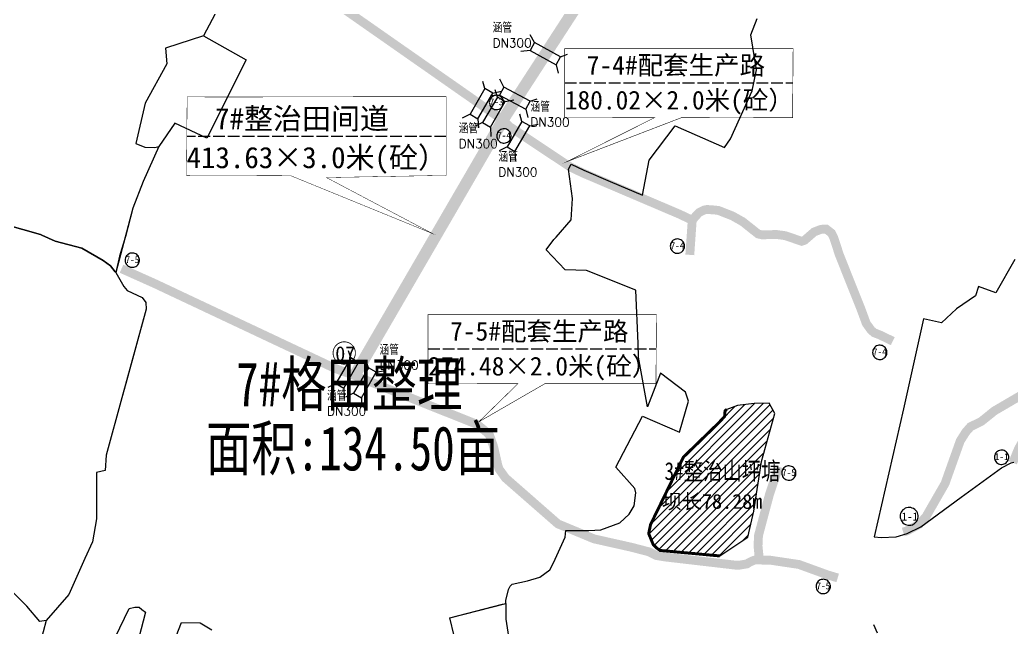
# Model space of a CAD drawing. Header units: millimetres. Extents: x 35444746 to 35449000, y 3482000 to 3488437.
# Drawn here: x 35445721.7 to 35446058, y 3484922 to 3485128 of the extents above; entities that cross this region are included whole.
import ezdxf
from ezdxf.enums import TextEntityAlignment as Align

# ---------------------------------------------------------------- set-up
doc = ezdxf.new("R2010")
doc.units = ezdxf.units.MM
doc.linetypes.add('X3', pattern=[5, 4, -1])
for name, color, linetype, true_color in [('0201.01格田整理标注', 7, 'Continuous', 0xffffff), ('0201.02格田整理', 7, 'X3', 0x99cc00), ('0202.02坡改梯', 40, 'Continuous', 0xffbf00), ('0203.02旱地整理', 9, 'Continuous', 0x808080), ('0204.02水田整理', 9, 'Continuous', 0x808080), ('0301.01生产道路工程标注', 6, 'X3', 0xff00ff), ('0301.02生产道路工程', 6, 'X3', 0xff00ff), ('0302.01田间道路工程标注', 6, 'X3', 0xff00ff), ('0302.02田间道路工程', 6, 'X3', 0xff00ff), ('0401.01渠道工程标注', 4, '732', 0x00ffff), ('0401.02渠道工程', 4, 'X3', 0x00ffff), ('0401.03涵管标注', 4, '732', 0x00ffff), ('0402.01山坪塘工程标注', 4, '732', 0x00ffff), ('0402.02山坪塘工程', 4, '732', 0x00ffff), ('0402.03山坪塘坝体', 4, '732', 0x00ffff)]:
    doc.layers.add(name, color=color, linetype=linetype, true_color=true_color)
doc.styles.add('FS', font='rs.shx', dxfattribs={"bigfont": 'fs.shx'})
doc.styles.add('宋体', font='')
doc.styles.get('宋体').set_extended_font_data('SimSun')
doc.linetypes.add('10421', pattern='A,2,[150,AAA.SHX,S=0.5,R=0,X=0,Y=0.5],1e-11', length=2)
doc.linetypes.add('732', pattern='A,9,-0.5,[162,AAA.SHX,S=1,R=0,X=0,Y=0],-0.5', length=10)

msp = doc.modelspace()

# ---------------------------------------------------------------- hatches: boundary and pattern name
at = {"layer": '0402.02山坪塘工程', "linetype": 'Continuous', "ltscale": 0.5}
h = msp.add_hatch(dxfattribs=at)
h.set_pattern_fill('ANSI31', color=256, scale=16, style=0)
h.set_pattern_definition([(45, (-2.143, 5.724), (-1.41421356237, 1.41421356237), [])])
h.paths.add_polyline_path([(35445961.304055, 3484996.110149), (35445960.694055, 3484995.631149), (35445960.556055, 3484993.737149), (35445958.529055, 3484991.541149), (35445946.57555, 3484979.943408), (35445935.449055, 3484957.108149), (35445934.814055, 3484954.069149), (35445936.337055, 3484950.389149), (35445937.611583, 3484949.11023), (35445938.682055, 3484948.349149), (35445958.949055, 3484946.488149), (35445968.46853, 3484952.873344), (35445970.432239, 3484961.636064), (35445973.080751, 3484978.515359), (35445977.508383, 3484994.737196), (35445975.648559, 3484998.179951), (35445970.599499, 3484998.102332), (35445964.929011, 3484997.403784)])

# ---------------------------------------------------------------- linework, layer by layer
at = {"layer": '0201.02格田整理', "color": 2, "linetype": 'ByBlock'}
for points in [[(35445791.823495, 3485137.395928), (35445783.941541, 3485122.603675), (35445798.438078, 3485114.499336), (35445785.075782, 3485087.949294), (35445774.306956, 3485093.016304), (35445768.885997, 3485085.089554), (35445763.499853, 3485073.250024), (35445759.9803, 3485064.275667), (35445754.293722, 3485042.403535), (35445756.932509, 3485037.742678), (35445758.083223, 3485036.340462), (35445763.165083, 3485033.984103), (35445764.432082, 3485032.347188), (35445764.53539, 3485030.027946), (35445756.32133, 3485000), (35445756.32133, 3485000), (35445750.975676, 3484980.564861), (35445750.616633, 3484975.434315), (35445747.700056, 3484974.758857), (35445747.744787, 3484959.010055), (35445746.311396, 3484951.260637), (35445743.777245, 3484945.589176), (35445743.777245, 3484945.589176), (35445743.777245, 3484945.589176), (35445743.777245, 3484945.589176), (35445743.777245, 3484945.589176), (35445743.777245, 3484945.589176), (35445743.777245, 3484945.589176), (35445743.777245, 3484945.589176), (35445738.331868, 3484933.489338), (35445730.685882, 3484924.596641), (35445728.607079, 3484916.993143)], [(35445868.855029, 3484919.454225), (35445867.406386, 3484925.525928), (35445885.312735, 3484930.149159), (35445886.441239, 3484930.362268), (35445886.443649, 3484931.42327), (35445887.284437, 3484935.161707), (35445887.841813, 3484936.268012), (35445888.53696, 3484936.957906), (35445893.810638, 3484938.043186), (35445897.974928, 3484939.27185), (35445901.309769, 3484941.751252), (35445902.563563, 3484944.101303), (35445906.490502, 3484952.887972), (35445906.714245, 3484955.16017), (35445914.545407, 3484955.130713), (35445918.575688, 3484955.381469), (35445924.987718, 3484957.693689), (35445928.211064, 3484960.580186), (35445929.906737, 3484963.476501), (35445930.506635, 3484967.902987), (35445930.10387, 3484969.290263), (35445923.73361, 3484976.599434), (35445932.738254, 3484993.827872), (35445945.295448, 3484988.425743), (35445945.295448, 3484988.425743), (35445948.317243, 3484998.92244), (35445947.23673, 3485001.975409), (35445938.79187, 3485008.31762), (35445934.399273, 3484997.005874), (35445931.397463, 3485013.802721), (35445931.30272, 3485018.379085), (35445930.425136, 3485036.435388), (35445930.425136, 3485036.435388), (35445930.425136, 3485036.435388), (35445913.730089, 3485043.143425), (35445906.486769, 3485043.319942), (35445900.131597, 3485050.112607), (35445902.725612, 3485053.5786), (35445903.474112, 3485054.450192), (35445908.584116, 3485060.29702), (35445908.993617, 3485067.45736), (35445907.595055, 3485077.410149), (35445908.588817, 3485079.151043), (35445912.823404, 3485077.099194), (35445921.806808, 3485073.273566), (35445932.772756, 3485068.603663), (35445934.997421, 3485080.443968), (35445943.78957, 3485092.097806), (35445943.78957, 3485092.097806), (35445943.78957, 3485092.097806), (35445960.531747, 3485084.783208), (35445962.57558, 3485087.675563), (35445969.858677, 3485103.929766), (35445971.307141, 3485111.098085), (35445969.37845, 3485122.968811), (35445969.37845, 3485122.968811), (35445971.621966, 3485128.474151)], [(35445752.478086, 3484915.557374), (35445758.829889, 3484928.651631), (35445760.726544, 3484929.132698), (35445760.726544, 3484929.132698), (35445760.726544, 3484929.132698), (35445760.726544, 3484929.132698), (35445762.122073, 3484929.120178), (35445763.132303, 3484928.342866), (35445764.355706, 3484927.401529), (35445759.77259, 3484910.099439)], [(35445773.875616, 3484917.252605), (35445776.505363, 3484923.905359), (35445782.79859, 3484923.826513), (35445786.766035, 3484921.523315)]]:
    msp.add_lwpolyline(points, dxfattribs=at)
at = {"layer": '0202.02坡改梯', "color": 40, "linetype": 'ByBlock'}
msp.add_lwpolyline([(35446058.856521, 3485046.846314), (35446052.431644, 3485035.585426), (35446046.544585, 3485037.733681), (35446045.500007, 3485034.582401), (35446039.097363, 3485030.117572), (35446033.997993, 3485025.392612), (35446027.967609, 3485026.750256), (35446021.116908, 3484996.320817), (35446016.145637, 3484974.625287), (35446011.174365, 3484952.929758), (35446013.630486, 3484952.732746), (35446018.62259, 3484952.959568), (35446022.365905, 3484954.093606), (35446027.016014, 3484956.361612), (35446040.662953, 3484966.350926), (35446054.309891, 3484976.340239), (35446057.608437, 3484977.994286), (35446058.515383, 3484978.220818)], dxfattribs=at)
at = {"layer": '0203.02旱地整理', "color": 41}
for points in [[(35445711.496, 3485060.137), (35445728.779, 3485055.314), (35445729.22, 3485055.114), (35445733.738, 3485053.059), (35445742.785, 3485050.719), (35445749.934, 3485046.473), (35445752.453, 3485044.74), (35445754.058, 3485042.703), (35445754.293917, 3485042.404105), (35445756.932, 3485037.743), (35445758.083, 3485036.34), (35445763.165, 3485033.984), (35445764.233, 3485032.603), (35445764.432, 3485032.347), (35445764.535, 3485030.028), (35445757.648, 3485004.823), (35445756.321, 3485000), (35445750.976, 3484980.565), (35445750.617, 3484975.434), (35445747.7, 3484974.759), (35445747.745, 3484959.01), (35445746.311, 3484951.261), (35445743.777, 3484945.589), (35445738.332, 3484933.489), (35445730.686, 3484924.597), (35445728.484, 3484924.254), (35445724.098, 3484929.481), (35445717.847, 3484935.688)], [(35445711.496, 3485060.137), (35445728.779, 3485055.314), (35445729.22, 3485055.114), (35445733.738, 3485053.059), (35445742.785, 3485050.719), (35445749.934, 3485046.473), (35445752.453, 3485044.74), (35445754.058, 3485042.703), (35445754.293917, 3485042.404105), (35445756.932, 3485037.743), (35445758.083, 3485036.34), (35445763.165, 3485033.984), (35445764.233, 3485032.603), (35445764.432, 3485032.347), (35445764.535, 3485030.028), (35445757.648, 3485004.823), (35445756.321, 3485000), (35445750.976, 3484980.565), (35445750.617, 3484975.434), (35445747.7, 3484974.759), (35445747.745, 3484959.01), (35445746.311, 3484951.261), (35445743.777, 3484945.589), (35445738.332, 3484933.489), (35445730.686, 3484924.597), (35445728.484, 3484924.254), (35445724.098, 3484929.481), (35445717.847, 3484935.688)], [(35445868.855, 3484919.454), (35445867.406, 3484925.526), (35445886.441, 3484930.362), (35445886.429, 3484925.048), (35445888.48, 3484911.872)], [(35445868.855, 3484919.454), (35445867.406, 3484925.526), (35445886.441, 3484930.362), (35445886.429, 3484925.048), (35445888.48, 3484911.872)]]:
    msp.add_lwpolyline(points, dxfattribs=at)
at = {"layer": '0204.02水田整理', "color": 51}
msp.add_lwpolyline([(35445791.823495, 3485137.395928), (35445783.941541, 3485122.603675), (35445771.150418, 3485118.41025), (35445771.561324, 3485113.158201), (35445764.180593, 3485099.834506), (35445761.02553, 3485086.17744), (35445764.055701, 3485084.925844), (35445767.496008, 3485084.760018), (35445768.885997, 3485085.089554), (35445763.499853, 3485073.250024), (35445759.9803, 3485064.275667), (35445757.498018, 3485054.594124), (35445755.495505, 3485048.027609), (35445754.293917, 3485042.404105), (35445754.058, 3485042.703), (35445752.453, 3485044.74), (35445749.934, 3485046.473), (35445742.785, 3485050.719), (35445733.738, 3485053.059), (35445729.22, 3485055.114), (35445728.779, 3485055.314), (35445711.496, 3485060.137)], dxfattribs=at)
at = {"layer": '0301.01生产道路工程标注'}
for p, q in [((35445906.323583, 3485106.637738, 166.192687), (35445983.572048, 3485106.657765, 166.192687)), ((35445860.030389, 3485016.570898, 166.192687), (35445937.278855, 3485016.590925, 166.192687))]:
    msp.add_line(p, q, dxfattribs=at)
at = {"layer": '0301.01生产道路工程标注', "const_width": 0.18, "flags": 128}
for points in [[(35445983.758037, 3485118.261677), (35445983.758037, 3485118.261677), (35445983.758037, 3485118.261677), (35445906.323583, 3485118.261677), (35445906.323583, 3485101.723946), (35445906.323583, 3485101.723946), (35445906.323583, 3485099.287404), (35445906.323583, 3485094.806302), (35445917.025564, 3485094.806302), (35445920.485222, 3485094.806302), (35445920.485222, 3485094.806302), (35445925.405632, 3485094.896227), (35445936.830556, 3485094.901446), (35445907.251049, 3485080.039387), (35445945.988457, 3485094.905629), (35445965.785699, 3485094.914673), (35445983.572048, 3485094.896105), (35445983.758037, 3485118.261677)], [(35445937.464844, 3485028.194837), (35445937.464844, 3485028.194837), (35445937.464844, 3485028.194837), (35445860.030389, 3485028.194837), (35445860.030389, 3485011.657106), (35445860.030389, 3485011.657106), (35445860.030389, 3485009.220564), (35445860.030389, 3485004.739462), (35445870.732371, 3485004.739462), (35445874.192029, 3485004.739462), (35445874.192029, 3485004.739462), (35445879.112439, 3485004.829387), (35445890.537363, 3485004.834606), (35445877.246259, 3484991.883014), (35445899.695263, 3485004.838789), (35445919.492506, 3485004.847833), (35445937.278855, 3485004.829265), (35445937.464844, 3485028.194837)]]:
    msp.add_lwpolyline(points, close=True, dxfattribs=at)
at = {"layer": '0301.01生产道路工程标注', "linetype": 'Continuous'}
for points in [[(35445884.473065, 3485097.924702), (35445884.784951, 3485098.1414), (35445885.065555, 3485098.412588), (35445885.299025, 3485098.725275), (35445885.479312, 3485099.071365), (35445885.601748, 3485099.441893), (35445885.663161, 3485099.827264), (35445885.661962, 3485100.217495), (35445885.59818, 3485100.60248), (35445885.473469, 3485100.972249), (35445885.291057, 3485101.317224), (35445885.05567, 3485101.62847), (35445884.773404, 3485101.897928), (35445884.451568, 3485102.118617), (35445884.098499, 3485102.284823), (35445883.723341, 3485102.392239), (35445883.335811, 3485102.438086), (35445882.945945, 3485102.421174), (35445882.56384, 3485102.341942), (35445882.199393, 3485102.202443), (35445881.862043, 3485102.006289), (35445881.560527, 3485101.75856), (35445881.302654, 3485101.465672), (35445881.095102, 3485101.135212), (35445880.943248, 3485100.775737), (35445880.851024, 3485100.396558), (35445880.820819, 3485100.007496), (35445880.853416, 3485099.618626), (35445880.947969, 3485099.240022), (35445881.10203, 3485098.881488), (35445881.311609, 3485098.55231), (35445881.571278, 3485098.261013), (35445881.874312, 3485098.015142), (35445882.212861, 3485097.821066), (35445882.578159, 3485097.683809), (35445882.960744, 3485097.606928), (35445883.350707, 3485097.592414), (35445883.737948, 3485097.640642), (35445884.112438, 3485097.750363), (35445884.455046, 3485097.914225)], [(35445887.012709, 3485086.596933), (35445887.324594, 3485086.81363), (35445887.605199, 3485087.084818), (35445887.838669, 3485087.397506), (35445888.018956, 3485087.743596), (35445888.141391, 3485088.114124), (35445888.202805, 3485088.499494), (35445888.201605, 3485088.889725), (35445888.137824, 3485089.27471), (35445888.013113, 3485089.64448), (35445887.8307, 3485089.989454), (35445887.595314, 3485090.300701), (35445887.313047, 3485090.570158), (35445886.991212, 3485090.790848), (35445886.638143, 3485090.957053), (35445886.262985, 3485091.06447), (35445885.875455, 3485091.110316), (35445885.485588, 3485091.093405), (35445885.103484, 3485091.014173), (35445884.739037, 3485090.874674), (35445884.401686, 3485090.678519), (35445884.100171, 3485090.43079), (35445883.842297, 3485090.137903), (35445883.634746, 3485089.807442), (35445883.482892, 3485089.447968), (35445883.390668, 3485089.068789), (35445883.360463, 3485088.679726), (35445883.39306, 3485088.290857), (35445883.487613, 3485087.912252), (35445883.641674, 3485087.553719), (35445883.851253, 3485087.22454), (35445884.110922, 3485086.933243), (35445884.413956, 3485086.687373), (35445884.752505, 3485086.493296), (35445885.117803, 3485086.35604), (35445885.500388, 3485086.279159), (35445885.89035, 3485086.264644), (35445886.277592, 3485086.312873), (35445886.652082, 3485086.422594), (35445886.994689, 3485086.586456)], [(35445945.775201, 3485049.290677), (35445946.087086, 3485049.507374), (35445946.367691, 3485049.778562), (35445946.601161, 3485050.09125), (35445946.781448, 3485050.43734), (35445946.903883, 3485050.807868), (35445946.965297, 3485051.193238), (35445946.964097, 3485051.583469), (35445946.900316, 3485051.968454), (35445946.775605, 3485052.338223), (35445946.593192, 3485052.683198), (35445946.357806, 3485052.994445), (35445946.075539, 3485053.263902), (35445945.753704, 3485053.484592), (35445945.400635, 3485053.650797), (35445945.025477, 3485053.758214), (35445944.637947, 3485053.80406), (35445944.24808, 3485053.787149), (35445943.865976, 3485053.707917), (35445943.501529, 3485053.568418), (35445943.164178, 3485053.372263), (35445942.862663, 3485053.124534), (35445942.604789, 3485052.831647), (35445942.397238, 3485052.501186), (35445942.245384, 3485052.141712), (35445942.15316, 3485051.762533), (35445942.122955, 3485051.37347), (35445942.155552, 3485050.984601), (35445942.250105, 3485050.605996), (35445942.404166, 3485050.247463), (35445942.613744, 3485049.918284), (35445942.873414, 3485049.626987), (35445943.176448, 3485049.381117), (35445943.514997, 3485049.18704), (35445943.880295, 3485049.049783), (35445944.26288, 3485048.972903), (35445944.652842, 3485048.958388), (35445945.040084, 3485049.006617), (35445945.414574, 3485049.116338), (35445945.757181, 3485049.280199)], [(35445761.08503, 3485044.536404), (35445761.396916, 3485044.753101), (35445761.67752, 3485045.024289), (35445761.91099, 3485045.336977), (35445762.091277, 3485045.683067), (35445762.213713, 3485046.053595), (35445762.275126, 3485046.438965), (35445762.273927, 3485046.829196), (35445762.210145, 3485047.214181), (35445762.085434, 3485047.58395), (35445761.903022, 3485047.928925), (35445761.667635, 3485048.240171), (35445761.385369, 3485048.509629), (35445761.063533, 3485048.730319), (35445760.710464, 3485048.896524), (35445760.335306, 3485049.003941), (35445759.947776, 3485049.049787), (35445759.55791, 3485049.032875), (35445759.175805, 3485048.953644), (35445758.811358, 3485048.814145), (35445758.474008, 3485048.61799), (35445758.172492, 3485048.370261), (35445757.914619, 3485048.077374), (35445757.707067, 3485047.746913), (35445757.555213, 3485047.387439), (35445757.462989, 3485047.00826), (35445757.432784, 3485046.619197), (35445757.465381, 3485046.230328), (35445757.559934, 3485045.851723), (35445757.713995, 3485045.493189), (35445757.923574, 3485045.164011), (35445758.183243, 3485044.872714), (35445758.486277, 3485044.626844), (35445758.824826, 3485044.432767), (35445759.190124, 3485044.29551), (35445759.572709, 3485044.21863), (35445759.962672, 3485044.204115), (35445760.349913, 3485044.252343), (35445760.724403, 3485044.362065), (35445761.067011, 3485044.525926)], [(35446014.335476, 3485013.326824), (35446014.647362, 3485013.543522), (35446014.927966, 3485013.814709), (35446015.161436, 3485014.127397), (35446015.341723, 3485014.473487), (35446015.464159, 3485014.844015), (35446015.525572, 3485015.229386), (35446015.524372, 3485015.619617), (35446015.460591, 3485016.004602), (35446015.33588, 3485016.374371), (35446015.153468, 3485016.719345), (35446014.918081, 3485017.030592), (35446014.635815, 3485017.30005), (35446014.313979, 3485017.520739), (35446013.96091, 3485017.686945), (35446013.585752, 3485017.794361), (35446013.198222, 3485017.840208), (35446012.808356, 3485017.823296), (35446012.426251, 3485017.744064), (35446012.061804, 3485017.604565), (35446011.724454, 3485017.408411), (35446011.422938, 3485017.160681), (35446011.165064, 3485016.867794), (35446010.957513, 3485016.537334), (35446010.805659, 3485016.177859), (35446010.713435, 3485015.79868), (35446010.68323, 3485015.409618), (35446010.715827, 3485015.020748), (35446010.81038, 3485014.642144), (35446010.964441, 3485014.28361), (35446011.17402, 3485013.954431), (35446011.433689, 3485013.663134), (35446011.736723, 3485013.417264), (35446012.075272, 3485013.223187), (35446012.44057, 3485013.085931), (35446012.823155, 3485013.00905), (35446013.213118, 3485012.994536), (35446013.600359, 3485013.042764), (35446013.974849, 3485013.152485), (35446014.317457, 3485013.316347)], [(35446055.62202, 3484977.810941), (35446055.933906, 3484978.027638), (35446056.21451, 3484978.298826), (35446056.44798, 3484978.611514), (35446056.628267, 3484978.957604), (35446056.750703, 3484979.328132), (35446056.812116, 3484979.713502), (35446056.810916, 3484980.103733), (35446056.747135, 3484980.488718), (35446056.622424, 3484980.858487), (35446056.440012, 3484981.203462), (35446056.204625, 3484981.514708), (35446055.922358, 3484981.784166), (35446055.600523, 3484982.004855), (35446055.247454, 3484982.171061), (35446054.872296, 3484982.278478), (35446054.484766, 3484982.324324), (35446054.0949, 3484982.307412), (35446053.712795, 3484982.22818), (35446053.348348, 3484982.088681), (35446053.010998, 3484981.892527), (35446052.709482, 3484981.644798), (35446052.451609, 3484981.35191), (35446052.244057, 3484981.02145), (35446052.092203, 3484980.661975), (35446051.999979, 3484980.282797), (35446051.969774, 3484979.893734), (35446052.002371, 3484979.504865), (35446052.096924, 3484979.12626), (35446052.250985, 3484978.767726), (35446052.460564, 3484978.438548), (35446052.720233, 3484978.147251), (35446053.023267, 3484977.90138), (35446053.361816, 3484977.707304), (35446053.727114, 3484977.570047), (35446054.109699, 3484977.493166), (35446054.499662, 3484977.478652), (35446054.886903, 3484977.52688), (35446055.261393, 3484977.636601), (35446055.604001, 3484977.800463)], [(35445983.534703, 3484972.467135), (35445983.846588, 3484972.683832), (35445984.127193, 3484972.95502), (35445984.360663, 3484973.267708), (35445984.54095, 3484973.613798), (35445984.663385, 3484973.984326), (35445984.724799, 3484974.369696), (35445984.723599, 3484974.759927), (35445984.659818, 3484975.144912), (35445984.535107, 3484975.514681), (35445984.352695, 3484975.859656), (35445984.117308, 3484976.170902), (35445983.835041, 3484976.44036), (35445983.513206, 3484976.66105), (35445983.160137, 3484976.827255), (35445982.784979, 3484976.934672), (35445982.397449, 3484976.980518), (35445982.007582, 3484976.963606), (35445981.625478, 3484976.884375), (35445981.261031, 3484976.744876), (35445980.92368, 3484976.548721), (35445980.622165, 3484976.300992), (35445980.364291, 3484976.008105), (35445980.15674, 3484975.677644), (35445980.004886, 3484975.31817), (35445979.912662, 3484974.938991), (35445979.882457, 3484974.549928), (35445979.915054, 3484974.161059), (35445980.009607, 3484973.782454), (35445980.163668, 3484973.423921), (35445980.373247, 3484973.094742), (35445980.632916, 3484972.803445), (35445980.93595, 3484972.557575), (35445981.274499, 3484972.363498), (35445981.639797, 3484972.226241), (35445982.022382, 3484972.149361), (35445982.412344, 3484972.134846), (35445982.799586, 3484972.183074), (35445983.174076, 3484972.292796), (35445983.516683, 3484972.456657)], [(35445995.188857, 3484934.069108), (35445995.500743, 3484934.285805), (35445995.781347, 3484934.556993), (35445996.014817, 3484934.869681), (35445996.195104, 3484935.215771), (35445996.31754, 3484935.586299), (35445996.378953, 3484935.971669), (35445996.377754, 3484936.3619), (35445996.313972, 3484936.746885), (35445996.189261, 3484937.116654), (35445996.006849, 3484937.461629), (35445995.771462, 3484937.772876), (35445995.489196, 3484938.042333), (35445995.16736, 3484938.263023), (35445994.814291, 3484938.429228), (35445994.439133, 3484938.536645), (35445994.051603, 3484938.582491), (35445993.661737, 3484938.56558), (35445993.279632, 3484938.486348), (35445992.915185, 3484938.346849), (35445992.577835, 3484938.150694), (35445992.276319, 3484937.902965), (35445992.018446, 3484937.610078), (35445991.810894, 3484937.279617), (35445991.65904, 3484936.920143), (35445991.566816, 3484936.540964), (35445991.536611, 3484936.151901), (35445991.569208, 3484935.763032), (35445991.663761, 3484935.384427), (35445991.817822, 3484935.025894), (35445992.027401, 3484934.696715), (35445992.28707, 3484934.405418), (35445992.590104, 3484934.159548), (35445992.928653, 3484933.965471), (35445993.293951, 3484933.828214), (35445993.676536, 3484933.751334), (35445994.066499, 3484933.736819), (35445994.45374, 3484933.785048), (35445994.82823, 3484933.894769), (35445995.170838, 3484934.05863)]]:
    msp.add_lwpolyline(points, dxfattribs=at)
at = {"layer": '0301.02生产道路工程', "linetype": 'Continuous', "const_width": 3, "flags": 128}
for points, elevation in [([(35445884.264658, 3485094.841462), (35445881.545846, 3485096.7447), (35445810.513049, 3485146.374672), (35445811.085791, 3485147.194407)], 568.878549), ([(35446058.1987, 3484978.0475), (35446060.104107, 3484982.715005), (35446061.792744, 3484985.694774), (35446065.136503, 3484989.64888), (35446087.413156, 3485013.234944), (35446095.384415, 3485023.067903), (35446098.573379, 3485026.257394), (35446101.421115, 3485027.523586), (35446156.088382, 3485043.322648), (35446181.844239, 3485051.38344), (35446188.745868, 3485054.473898), (35446219.98301, 3485069.926776), (35446285.679222, 3485105.18149)], 567.729678), ([(35445886.560375, 3485092.988536), (35445887.522401, 3485091.939776), (35445908.091936, 3485078.280596), (35445912.409229, 3485076.188671), (35445945.19936, 3485062.224833), (35445949.570439, 3485060.156515), (35445950.834578, 3485061.638493), (35445951.91694, 3485062.768618), (35445953.58094, 3485063.600114), (35445954.599826, 3485063.797821), (35445957.345169, 3485063.595904), (35445958.500249, 3485063.441996), (35445963.184521, 3485061.61254), (35445966.722164, 3485059.62198), (35445971.863343, 3485055.523147), (35445973.145945, 3485055.206599), (35445978.18554, 3485055.319148), (35445981.075152, 3485054.924486), (35445986.676578, 3485053.01862), (35445987.591032, 3485053.328409), (35445990.89703, 3485056.190334), (35445993.286295, 3485057.090482), (35445995.009632, 3485057.12961), (35445996.733011, 3485055.798969), (35445997.477202, 3485054.350911), (35445999.458827, 3485048.341802), (35446006.708019, 3485030.184607), (35446008.538368, 3485025.215459), (35446010.201673, 3485022.91385), (35446011.236048, 3485022.047741), (35446013.167253, 3485021.298848), (35446017.521547, 3485019.208491), (35446017.521547, 3485019.208491)], 568.878549), ([(35445756.200954, 3485043.737212), (35445767.583057, 3485038.64919), (35445828.375613, 3485010.039398), (35445834.131694, 3485007.962579), (35445876.728629, 3484991.012726), (35445880.359471, 3484987.988866), (35445880.925713, 3484987.301991), (35445882.073054, 3484984.06272), (35445882.329707, 3484983.207789), (35445883.684326, 3484977.290043), (35445884.078576, 3484975.967263), (35445886.291725, 3484972.884949), (35445904.073395, 3484957.336957), (35445916.315776, 3484952.263893), (35445928.990547, 3484949.425353), (35445934.971694, 3484947.869134), (35445937.390925, 3484946.635864), (35445940.36927, 3484946.142982), (35445964.473218, 3484943.347702), (35445965.448066, 3484943.353912), (35445968.128074, 3484943.798025), (35445968.86972, 3484944.285415), (35445970.469572, 3484945.020393), (35445971.403952, 3484945.187113), (35445974.371335, 3484945.028765), (35445975.888742, 3484945.067266), (35445985.742846, 3484943.597954), (35445995.45954, 3484940.062013), (35445998.861388, 3484939.049153)], 568.878549)]:
    msp.add_lwpolyline(points, dxfattribs=dict(at, elevation=elevation))
at = {"layer": '0301.02生产道路工程', "linetype": 'Continuous', "const_width": 3, "elevation": 568.878549}
for points in [[(35445949.570439, 3485060.156515), (35445948.751171, 3485048.421736)], [(35445972.320609, 3484945.138197), (35445971.864711, 3484949.89749), (35445972.025362, 3484953.401324), (35445975.749724, 3484967.347196), (35445978.875396, 3484976.681357)]]:
    msp.add_lwpolyline(points, dxfattribs=at)
at = {"layer": '0302.01田间道路工程标注', "color": 1, "const_width": 0.144}
msp.add_lwpolyline([(35445813.570607, 3485075.212836), (35445861.580505, 3485055.632836), (35445825.635139, 3485074.600491), (35445866.218705, 3485075.341092), (35445866.204098, 3485094.073164), (35445866.204098, 3485094.073164), (35445866.218705, 3485096.904734), (35445866.218705, 3485101.997359), (35445854.056252, 3485101.997359), (35445850.124464, 3485101.997359), (35445850.124464, 3485101.997359), (35445844.532578, 3485101.99722), (35445798.641952, 3485101.8742), (35445778.428347, 3485101.895301), (35445778.216977, 3485075.341092), (35445813.570607, 3485075.212836)], close=True, dxfattribs=at)
at = {"layer": '0302.01田间道路工程标注', "color": 1, "elevation": -166.68}
msp.add_lwpolyline([(35445866.218705, 3485088.551319), (35445778.428347, 3485088.528559)], dxfattribs=at)
at = {"layer": '0302.01田间道路工程标注', "color": 1, "const_width": 0.2848}
msp.add_lwpolyline([(35445833.575926, 3485011.94086), (35445834.063247, 3485012.279449), (35445834.501692, 3485012.70318), (35445834.866488, 3485013.191755), (35445835.148186, 3485013.732521), (35445835.339492, 3485014.311471), (35445835.435451, 3485014.913612), (35445835.433576, 3485015.523348), (35445835.333918, 3485016.124887), (35445835.139056, 3485016.702651), (35445834.854038, 3485017.241674), (35445834.486246, 3485017.727997), (35445834.045204, 3485018.149024), (35445833.542337, 3485018.493852), (35445832.990666, 3485018.753548), (35445832.404482, 3485018.921386), (35445831.798966, 3485018.993021), (35445831.1898, 3485018.966597), (35445830.592762, 3485018.842797), (35445830.023313, 3485018.62483), (35445829.496203, 3485018.318338), (35445829.025085, 3485017.931262), (35445828.622158, 3485017.473625), (35445828.297859, 3485016.95728), (35445828.060587, 3485016.395602), (35445827.916487, 3485015.803135), (35445827.869292, 3485015.195224), (35445827.920224, 3485014.587616), (35445828.067963, 3485013.996046), (35445828.308684, 3485013.435837), (35445828.63615, 3485012.921496), (35445829.041884, 3485012.466344), (35445829.515374, 3485012.082172), (35445830.044357, 3485011.778927), (35445830.615135, 3485011.564464), (35445831.212924, 3485011.444338), (35445831.82224, 3485011.421659), (35445832.427305, 3485011.497015), (35445833.012446, 3485011.668455), (35445833.54777, 3485011.924489)], dxfattribs=at)
at = {"layer": '0302.02田间道路工程', "color": 1, "linetype": 'Continuous', "const_width": 4, "elevation": 568.878549, "flags": 128}
msp.add_lwpolyline([(35446033.570175, 3485371.031413), (35446027.072331, 3485358.053302), (35445946.244061, 3485195.945836), (35445942.312479, 3485189.984705), (35445940.787686, 3485182.715204), (35445931.348395, 3485164.887123), (35445886.39016, 3485095.680131), (35445835.775501, 3485008.622678)], dxfattribs=at)
at = {"layer": '0401.01渠道工程标注', "linetype": 'Continuous', "elevation": 80518.069}
msp.add_lwpolyline([(35446024.608701, 3484957.271542), (35446024.998558, 3484957.542414), (35446025.349314, 3484957.881399), (35446025.641151, 3484958.272259), (35446025.86651, 3484958.704871), (35446026.019554, 3484959.168031), (35446026.096321, 3484959.649744), (35446026.094822, 3484960.137533), (35446026.015095, 3484960.618764), (35446025.859206, 3484961.080975), (35446025.631191, 3484961.512194), (35446025.336957, 3484961.901252), (35446024.984124, 3484962.238074), (35446024.58183, 3484962.513936), (35446024.140493, 3484962.721693), (35446023.671546, 3484962.855964), (35446023.187133, 3484962.913271), (35446022.6998, 3484962.892132), (35446022.22217, 3484962.793092), (35446021.766611, 3484962.618718), (35446021.344923, 3484962.373525), (35446020.968028, 3484962.063864), (35446020.645687, 3484961.697754), (35446020.386247, 3484961.284679), (35446020.19643, 3484960.835336), (35446020.08115, 3484960.361362), (35446020.043394, 3484959.875034), (35446020.084139, 3484959.388947), (35446020.202331, 3484958.915691), (35446020.394907, 3484958.467524), (35446020.656881, 3484958.056051), (35446020.981468, 3484957.69193), (35446021.360259, 3484957.384592), (35446021.783446, 3484957.141996), (35446022.240068, 3484956.970425), (35446022.718299, 3484956.874325), (35446023.205753, 3484956.856181), (35446023.689805, 3484956.916467), (35446024.157918, 3484957.053618), (35446024.586177, 3484957.258445)], dxfattribs=at)
at = {"layer": '0401.02渠道工程', "linetype": 'Continuous', "const_width": 3, "elevation": 567.729678, "flags": 128}
msp.add_lwpolyline([(35446285.271609, 3485107.414266), (35446275.100705, 3485102.162118), (35446218.432185, 3485071.213337), (35446181.047089, 3485053.003927), (35446099.052894, 3485028.606924), (35446096.962585, 3485027.389931), (35446084.222573, 3485015.691855), (35446069.799993, 3485003.380077), (35446067.755351, 3485002.300139), (35446061.03973, 3485000.904547), (35446051.961403, 3484995.599723), (35446047.524673, 3484992.035868), (35446043.847462, 3484990.221357), (35446042.295815, 3484988.461027), (35446040.383068, 3484985.448845), (35446035.225929, 3484970.999943), (35446028.785529, 3484959.80253), (35446026.431147, 3484957.172274), (35446022.365677, 3484954.990246), (35446021.032999, 3484954.593848)], dxfattribs=at)
at = {"layer": '0401.03涵管标注', "color": 4, "linetype": 'Continuous'}
for p, q in [((35445896.118812, 3485120.288022, 568.878549), (35445894.686017, 3485122.936173, 568.878549)), ((35445896.118812, 3485120.288022, 568.878549), (35445894.651999, 3485117.574877, 568.878549)), ((35445904.945144, 3485115.516224, 568.878549), (35445896.118812, 3485120.288022, 568.878549)), ((35445894.651999, 3485117.574877, 568.878549), (35445891.533168, 3485117.334544, 568.878549)), ((35445894.651999, 3485117.574877, 568.878549), (35445903.478331, 3485112.80308, 568.878549)), ((35445903.478331, 3485112.80308, 568.878549), (35445904.945144, 3485115.516224, 568.878549)), ((35445904.945144, 3485115.516224, 568.878549), (35445907.327616, 3485116.342835, 568.878549)), ((35445904.945144, 3485115.516224, 568.878549), (35445904.945144, 3485115.516224, 568.878549)), ((35445903.478331, 3485112.80308, 568.878549), (35445904.159443, 3485109.974695, 568.878549)), ((35445879.32159, 3485104.751111, 568.878549), (35445874.287085, 3485096.071943, 568.878549)), ((35445879.32159, 3485104.751111, 568.878549), (35445878.566843, 3485107.157314, 568.878549)), ((35445881.989498, 3485103.203544, 568.878549), (35445879.32159, 3485104.751111, 568.878549)), ((35445879.32159, 3485104.751111, 568.878549), (35445879.32159, 3485104.751111, 568.878549)), ((35445885.789915, 3485105.233111, 568.878549), (35445884.323103, 3485102.519966, 568.878549)), ((35445885.789915, 3485105.233111, 568.878549), (35445884.35712, 3485107.881262, 568.878549)), ((35445894.616248, 3485100.461313, 568.878549), (35445885.789915, 3485105.233111, 568.878549)), ((35445876.954992, 3485094.524376, 568.878549), (35445881.989498, 3485103.203544, 568.878549)), ((35445883.57431, 3485101.869602, 568.878549), (35445878.539804, 3485093.190434, 568.878549)), ((35445884.323103, 3485102.519966, 568.878549), (35445881.204271, 3485102.279633, 568.878549)), ((35445881.989498, 3485103.203544, 568.878549), (35445884.837047, 3485103.799475, 568.878549)), ((35445883.57431, 3485101.869602, 568.878549), (35445882.819563, 3485104.275805, 568.878549)), ((35445886.242217, 3485100.322034, 568.878549), (35445883.57431, 3485101.869602, 568.878549)), ((35445883.57431, 3485101.869602, 568.878549), (35445883.57431, 3485101.869602, 568.878549)), ((35445884.323103, 3485102.519966, 568.878549), (35445893.149435, 3485097.748169, 568.878549)), ((35445881.207712, 3485091.642867, 568.878549), (35445886.242217, 3485100.322034, 568.878549)), ((35445886.242217, 3485100.322034, 568.878549), (35445889.089767, 3485100.917966, 568.878549)), ((35445893.149435, 3485097.748169, 568.878549), (35445894.616248, 3485100.461313, 568.878549)), ((35445894.616248, 3485100.461313, 568.878549), (35445896.998719, 3485101.287925, 568.878549)), ((35445894.616248, 3485100.461313, 568.878549), (35445894.616248, 3485100.461313, 568.878549)), ((35445874.287085, 3485096.071943, 568.878549), (35445871.597131, 3485094.719258, 568.878549)), ((35445874.287085, 3485096.071943, 568.878549), (35445876.954992, 3485094.524376, 568.878549)), ((35445891.875673, 3485093.627878, 568.878549), (35445891.120926, 3485096.034081, 568.878549)), ((35445893.149435, 3485097.748169, 568.878549), (35445893.830546, 3485094.919784, 568.878549)), ((35445878.539804, 3485093.190434, 568.878549), (35445875.849851, 3485091.837749, 568.878549)), ((35445876.954992, 3485094.524376, 568.878549), (35445877.101628, 3485091.399738, 568.878549)), ((35445878.539804, 3485093.190434, 568.878549), (35445881.207712, 3485091.642867, 568.878549)), ((35445881.207712, 3485091.642867, 568.878549), (35445881.354348, 3485088.518228, 568.878549)), ((35445891.875673, 3485093.627878, 568.878549), (35445886.841167, 3485084.94871, 568.878549)), ((35445889.509074, 3485083.401143, 568.878549), (35445894.54358, 3485092.080311, 568.878549)), ((35445894.54358, 3485092.080311, 568.878549), (35445891.875673, 3485093.627878, 568.878549)), ((35445891.875673, 3485093.627878, 568.878549), (35445891.875673, 3485093.627878, 568.878549)), ((35445894.54358, 3485092.080311, 568.878549), (35445897.39113, 3485092.676242, 568.878549)), ((35445886.841167, 3485084.94871, 568.878549), (35445884.151213, 3485083.596025, 568.878549)), ((35445886.841167, 3485084.94871, 568.878549), (35445889.509074, 3485083.401143, 568.878549)), ((35445889.509074, 3485083.401143, 568.878549), (35445889.655711, 3485080.276505, 568.878549)), ((35445833.85754, 3485013.533109, 568.878549), (35445833.102793, 3485015.939312, 568.878549)), ((35445833.85754, 3485013.533109, 568.878549), (35445828.823034, 3485004.853942, 568.878549)), ((35445831.490941, 3485003.306375, 568.878549), (35445836.525447, 3485011.985542, 568.878549)), ((35445836.525447, 3485011.985542, 568.878549), (35445833.85754, 3485013.533109, 568.878549)), ((35445833.85754, 3485013.533109, 568.878549), (35445833.85754, 3485013.533109, 568.878549)), ((35445836.525447, 3485011.985542, 568.878549), (35445839.372997, 3485012.581474, 568.878549)), ((35445839.858976, 3485010.228909, 568.878549), (35445839.104229, 3485012.635112, 568.878549)), ((35445839.858976, 3485010.228909, 568.878549), (35445834.824471, 3485001.549742, 568.878549)), ((35445837.492378, 3485000.002175, 568.878549), (35445842.526884, 3485008.681342, 568.878549)), ((35445842.526884, 3485008.681342, 568.878549), (35445839.858976, 3485010.228909, 568.878549)), ((35445839.858976, 3485010.228909, 568.878549), (35445839.858976, 3485010.228909, 568.878549)), ((35445842.526884, 3485008.681342, 568.878549), (35445845.374433, 3485009.277274, 568.878549)), ((35445828.823034, 3485004.853942, 568.878549), (35445826.133081, 3485003.501256, 568.878549)), ((35445828.823034, 3485004.853942, 568.878549), (35445831.490941, 3485003.306375, 568.878549)), ((35445831.490941, 3485003.306375, 568.878549), (35445831.637578, 3485000.181736, 568.878549)), ((35445834.824471, 3485001.549742, 568.878549), (35445832.134517, 3485000.197056, 568.878549)), ((35445834.824471, 3485001.549742, 568.878549), (35445837.492378, 3485000.002175, 568.878549)), ((35445837.492378, 3485000.002175, 568.878549), (35445837.639014, 3484996.877536, 568.878549)), ((35446012.373347, 3484920.306615, 567.729678), (35446011.130736, 3484923.177292, 567.729678))]:
    msp.add_line(p, q, dxfattribs=at)
at = {"layer": '0402.02山坪塘工程', "linetype": 'Continuous', "flags": 128}
msp.add_lwpolyline([(35445961.304055, 3484996.110149), (35445960.694055, 3484995.631149), (35445960.556055, 3484993.737149), (35445958.529055, 3484991.541149), (35445946.57555, 3484979.943408), (35445935.449055, 3484957.108149), (35445934.814055, 3484954.069149), (35445936.337055, 3484950.389149), (35445937.611583, 3484949.11023), (35445938.682055, 3484948.349149), (35445958.949055, 3484946.488149), (35445968.46853, 3484952.873344), (35445970.432239, 3484961.636064), (35445973.080751, 3484978.515359), (35445977.508383, 3484994.737196), (35445975.648559, 3484998.179951), (35445970.599499, 3484998.102332), (35445964.929011, 3484997.403784)], close=True, dxfattribs=at)
at = {"layer": '0402.03山坪塘坝体', "linetype": '10421', "const_width": 1, "flags": 128}
msp.add_lwpolyline([(35445961.304055, 3484996.110149), (35445960.694055, 3484995.631149), (35445960.556055, 3484993.737149), (35445958.529055, 3484991.541149), (35445946.57555, 3484979.943408), (35445935.449055, 3484957.108149), (35445934.814055, 3484954.069149), (35445936.337055, 3484950.389149), (35445937.611583, 3484949.11023), (35445938.682055, 3484948.349149), (35445958.949055, 3484946.488149)], dxfattribs=at)

# ---------------------------------------------------------------- texts
at = {"layer": '0201.01格田整理标注', "color": 2, "linetype": 'ByBlock', "style": '宋体', "width": 0.75}
for s, p in [('7#格田整理', (35445833.342758, 3485004.95207, -2182.379232)), ('面积:134.50亩', (35445834.638571, 3484983.274004, -2182.379232))]:
    msp.add_text(s, height=15, dxfattribs=at).set_placement(p, align=Align.MIDDLE)
at = {"layer": '0301.01生产道路工程标注', "color": 0, "style": '宋体'}
for s, height, p in [('7-4#配套生产路', 6.3354219, (35445913.824869, 3485109.458818, 397.422281)), ('180.02×2.0米(砼）', 6.33542188, (35445906.373203, 3485097.653803, 397.422281)), ('7-5#配套生产路', 6.3354219, (35445867.531676, 3485019.391978, 397.422281)), ('274.48×2.0米(砼）', 6.33542188, (35445860.080009, 3485007.586963, 397.422281))]:
    msp.add_text(s, height=height, dxfattribs=at).set_placement(p)
at = {"layer": '0301.01生产道路工程标注', "char_height": 2.3, "width": 0.256, "attachment_point": 1, "style": '宋体'}
for s, insert in [('7-3', (35445880.925774, 3485101.357846)), ('7-4', (35445883.465418, 3485090.030077)), ('7-4', (35445942.22791, 3485052.723821)), ('7-5', (35445757.537739, 3485047.969547)), ('7-4', (35446010.788185, 3485016.759968)), ('1-1', (35446052.074729, 3484981.244084)), ('7-5', (35445979.987412, 3484975.900279)), ('7-5', (35445991.641566, 3484937.502252))]:
    msp.add_mtext(s, dxfattribs=dict(at, insert=insert))
at = {"layer": '0302.01田间道路工程标注', "color": 0, "style": '宋体'}
for s, p in [('7#整治田间道', (35445787.91514, 3485090.967779, -14.4)), ('413.63×3.0米(砼）', (35445778.236389, 3485077.779884, -14.4))]:
    msp.add_text(s, height=7.2, dxfattribs=at).set_placement(p)
at = {"layer": '0302.01田间道路工程标注', "color": 1, "insert": (35445828.622158, 3485017.473625), "char_height": 5, "width": 0.4, "attachment_point": 1, "style": '宋体'}
msp.add_mtext('07', dxfattribs=at)
at = {"layer": '0401.01渠道工程标注', "insert": (35446020.518345, 3484961.176062, 80518.069), "char_height": 2.72, "width": 0.10915557, "attachment_point": 1, "style": '宋体'}
msp.add_mtext('1-1', dxfattribs=at)
at = {"layer": '0401.03涵管标注', "color": 0, "linetype": 'Continuous', "char_height": 3, "width": 16, "attachment_point": 1, "style": 'FS'}
for insert in [(35445881.919076, 3485126.662463, -568.878549), (35445894.761172, 3485099.885424, -568.878549), (35445870.439297, 3485092.575854, -568.878549), (35445883.869707, 3485082.960889), (35445843.608025, 3485017.617498, -568.878549), (35445825.837343, 3485002.04761, -568.878549)]:
    msp.add_mtext('涵管DN300', dxfattribs=dict(at, insert=insert))
at = {"layer": '0402.01山坪塘工程标注', "color": 0, "linetype": 'Continuous', "style": '宋体', "width": 0.8}
msp.add_text('3#整治山坪塘', height=6, dxfattribs=at).set_placement((35445959.812087, 3484975.373137), align=Align.MIDDLE)
at = {"layer": '0402.01山坪塘工程标注', "color": 0, "linetype": 'Continuous', "style": '宋体'}
msp.add_text('坝长78.28m', height=5, dxfattribs=at).set_placement((35445956.273088, 3484965.032262), align=Align.MIDDLE)

doc.saveas('drawing.dxf')
